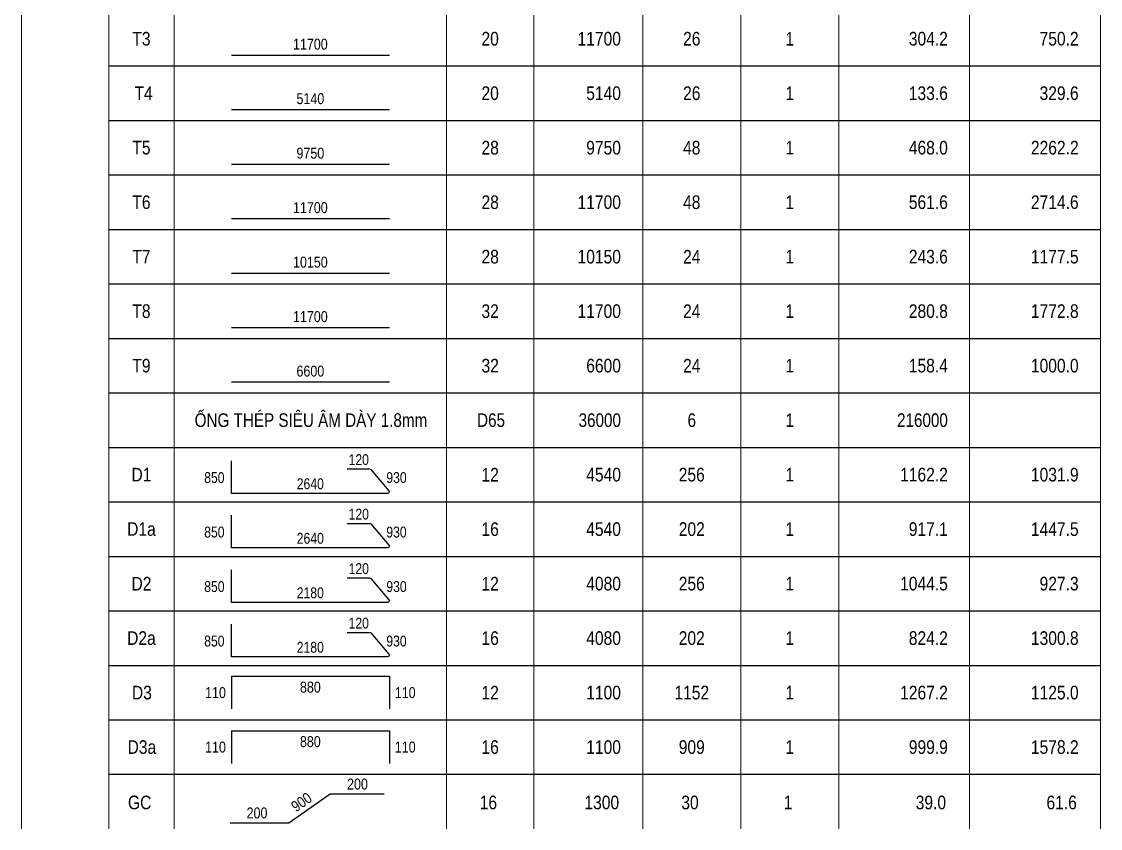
# Model space of a CAD drawing. Header units: millimetres. Extents: x -143483 to 1166745, y -1448440 to -1202244.
# Drawn here: x 420790 to 437290, y -1411127 to -1398787 of the extents above; entities that cross this region are included whole.
import ezdxf
from ezdxf.enums import TextEntityAlignment as Align

# ---------------------------------------------------------------- set-up
doc = ezdxf.new("R2010")
doc.units = ezdxf.units.MM
doc.header["$LTSCALE"] = 30
doc.layers.get('0').update_dxf_attribs({"lineweight": 9})
for name, color, linetype in [('ccu11-Text', 31, 'Continuous'), ('ccu11-Thep', 4, 'Continuous'), ('ccu12-Dai', 6, 'Continuous'), ('ccu12-Manh', 8, 'Continuous'), ('TEXT', 31, 'Continuous'), ('THEP', 4, 'Continuous')]:
    doc.layers.add(name, color=color, linetype=linetype)
doc.styles.add('Arial Narrow', font='ARIALN.TTF')
doc.styles.add('ccu11_simli', font='vnsimli.shx', dxfattribs={"width": 0.8})
doc.styles.add('ccu12-Arial', font='arial_0.ttf', dxfattribs={"width": 0.8})
doc.styles.add('ROMANS', font='arial_0.ttf', dxfattribs={"width": 0.8})

# ---------------------------------------------------------------- blocks, each defined once
blk = doc.blocks.new('TK_0')
at = {"layer": 'TEXT', "style": 'ROMANS', "width": 0.8}
for tag, p in [('SH', (600, -500)), ('DK', (7000, -500)), ('SL', (10700, -500)), ('SCK', (12500, -500))]:
    blk.add_attdef(tag, text='', height=250, dxfattribs=at).set_placement(p, align=Align.MIDDLE)
for tag, p in [('L', (9400, -500)), ('LA', (15400, -500)), ('KL', (17800, -500))]:
    blk.add_attdef(tag, text='', height=250, dxfattribs=at).set_placement(p, align=Align.MIDDLE_RIGHT)
blk = doc.blocks.new('TK_1')
at = {"layer": 'THEP'}
blk.add_lwpolyline([(2250, -800), (5150, -800)], dxfattribs=at)
at = {"layer": 'TEXT', "style": 'ROMANS', "width": 0.8}
for tag, p in [('SH', (600, -500)), ('DK', (7000, -500)), ('SL', (10700, -500)), ('SCK', (12500, -500))]:
    blk.add_attdef(tag, text='', height=250, dxfattribs=at).set_placement(p, align=Align.MIDDLE)
for tag, p in [('L', (9400, -500)), ('LA', (15400, -500)), ('KL', (17800, -500))]:
    blk.add_attdef(tag, text='', height=250, dxfattribs=at).set_placement(p, align=Align.MIDDLE_RIGHT)
blk.add_attdef('L1', text='', height=200, dxfattribs=at).set_placement((3700, -700), align=Align.CENTER)
blk = doc.blocks.new('TK_3')
at = {"layer": 'THEP'}
for p, q in [((2250, -200), (2250, -800)), ((5150, -200), (5150, -800))]:
    blk.add_line(p, q, dxfattribs=at)
blk.add_lwpolyline([(2250, -200), (5150, -200)], dxfattribs=at)
at = {"layer": 'TEXT', "style": 'ccu11_simli', "width": 0.8}
for tag, p in [('SH', (608, -500)), ('DK', (7000, -500)), ('SL', (10700, -500)), ('SCK', (12500, -500))]:
    blk.add_attdef(tag, text='', height=250, dxfattribs=at).set_placement(p, align=Align.MIDDLE)
blk.add_attdef('L2', text='', height=200, dxfattribs=at).set_placement((3700, -300), align=Align.TOP_CENTER)
for tag, height, p in [('L', 250, (9400, -500)), ('LA', 250, (15400, -500)), ('KL', 250, (17800, -500)), ('L1', 200, (2150, -500))]:
    blk.add_attdef(tag, text='', height=height, dxfattribs=at).set_placement(p, align=Align.MIDDLE_RIGHT)
blk.add_attdef('L3', text='', height=200, dxfattribs=at).set_placement((5250, -500), align=Align.MIDDLE_LEFT)

msp = doc.modelspace()

# ---------------------------------------------------------------- linework, layer by layer
for p, q in [((420790.31, -1386465.71), (420790.31, -1411132.38)), ((422123.64, -1386465.71), (422123.64, -1411132.38)), ((423123.64, -1386465.71), (423123.64, -1411132.38)), ((427290.31, -1386465.71), (427290.31, -1411132.38)), ((428623.64, -1386465.71), (428623.64, -1411132.38)), ((430290.31, -1386465.71), (430290.31, -1411132.38)), ((431790.31, -1386465.71), (431790.31, -1411132.38)), ((433290.31, -1386465.71), (433290.31, -1411132.38)), ((435290.31, -1386465.71), (435290.31, -1411132.38)), ((437290.31, -1386465.71), (437290.31, -1411132.38))]:
    msp.add_line(p, q)
at = {"layer": 'ccu11-Thep', "ltscale": 3000, "flags": 128}
for points in [[(425769.99, -1405627.84), (426113.53, -1405627.84, -0.21968107), (426132.55, -1405636.62), (426409.34, -1405961.38, -0.63977293), (426390.31, -1406002.6), (425206.98, -1406002.6), (423998.64, -1406002.6), (423998.64, -1405502.6)], [(425769.99, -1406461.17), (426113.53, -1406461.17, -0.21968107), (426132.55, -1406469.96), (426409.34, -1406794.72, -0.63977293), (426390.31, -1406835.93), (425206.98, -1406835.93), (423998.64, -1406835.93), (423998.64, -1406335.93)], [(425769.99, -1407294.5), (426113.53, -1407294.5, -0.21968107), (426132.55, -1407303.29), (426409.34, -1407628.05, -0.63977293), (426390.31, -1407669.27), (425206.98, -1407669.27), (423998.64, -1407669.27), (423998.64, -1407169.27)], [(425769.99, -1408127.84), (426113.53, -1408127.84, -0.21968107), (426132.55, -1408136.62), (426409.34, -1408461.38, -0.63977293), (426390.31, -1408502.6), (425206.98, -1408502.6), (423998.64, -1408502.6), (423998.64, -1408002.6)]]:
    msp.add_lwpolyline(points, format="xyb", dxfattribs=at)
msp.add_lwpolyline([(423978.44, -1411038.59), (424879.98, -1411038.59), (425511.13, -1410596.9), (426333.89, -1410596.9)], dxfattribs=at)
at = {"layer": 'ccu12-Manh'}
for p, q in [((422123.64, -1399465.71), (437290.31, -1399465.71)), ((422123.64, -1400299.04), (437290.31, -1400299.04)), ((422123.64, -1401132.38), (437290.31, -1401132.38)), ((422123.64, -1401965.71), (437290.31, -1401965.71)), ((422123.64, -1402799.04), (437290.31, -1402799.04)), ((422123.64, -1403632.38), (437290.31, -1403632.38)), ((422123.64, -1404465.71), (437290.31, -1404465.71)), ((422123.64, -1404465.71), (437290.31, -1404465.71)), ((422123.64, -1405299.04), (437290.31, -1405299.04)), ((422123.64, -1406132.38), (437290.31, -1406132.38)), ((422123.64, -1406965.71), (437290.31, -1406965.71)), ((422123.64, -1407799.04), (437290.31, -1407799.04)), ((422123.64, -1408632.38), (437290.31, -1408632.38)), ((422123.64, -1409465.71), (437290.31, -1409465.71)), ((422123.64, -1409465.71), (437290.31, -1409465.71)), ((422123.64, -1410299.05), (437290.31, -1410299.05))]:
    msp.add_line(p, q, dxfattribs=at)

# ---------------------------------------------------------------- block references
at = {"ltscale": 0.2}
ref = msp.add_blockref('TK_0', (422123.64, -1405299.04), dxfattribs=dict(at, xscale=0.833333338333486, yscale=0.833333338333486, zscale=0.833333338333486))
ref.add_attrib('SH', 'D1', dxfattribs={"layer": 'TEXT', "color": 1, "ltscale": 0.2, "height": 208.333, "style": 'Arial Narrow'}).set_placement((422623.64, -1405715.71), align=Align.MIDDLE)
ref.add_attrib('DK', '12', dxfattribs={"layer": 'TEXT', "color": 1, "ltscale": 0.2, "height": 208.333, "style": 'Arial Narrow'}).set_placement((427956.98, -1405715.71), align=Align.MIDDLE)
ref.add_attrib('L', '4540', dxfattribs={"layer": 'TEXT', "ltscale": 0.2, "height": 208.333, "style": 'Arial Narrow'}).set_placement((429956.98, -1405715.71), align=Align.MIDDLE_RIGHT)
ref.add_attrib('SL', '256', dxfattribs={"layer": 'TEXT', "color": 1, "ltscale": 0.2, "height": 208.333, "style": 'Arial Narrow'}).set_placement((431040.31, -1405715.71), align=Align.MIDDLE)
ref.add_attrib('SCK', '1', dxfattribs={"layer": 'TEXT', "color": 1, "ltscale": 0.2, "height": 208.33, "style": 'Arial Narrow'}).set_placement((432540.31, -1405715.71), align=Align.MIDDLE)
ref.add_attrib('LA', '1162.2', dxfattribs={"layer": 'TEXT', "ltscale": 0.2, "height": 208.333, "style": 'Arial Narrow'}).set_placement((434956.98, -1405715.71), align=Align.MIDDLE_RIGHT)
ref.add_attrib('KL', '1031.9', dxfattribs={"layer": 'TEXT', "ltscale": 0.2, "height": 208.333, "style": 'Arial Narrow'}).set_placement((436956.98, -1405715.71), align=Align.MIDDLE_RIGHT)
ref = msp.add_blockref('TK_0', (422123.64, -1406132.38), dxfattribs=dict(at, xscale=0.833333338333486, yscale=0.833333338333486, zscale=0.833333338333486))
ref.add_attrib('SH', 'D1a', dxfattribs={"layer": 'TEXT', "color": 1, "ltscale": 0.2, "height": 208.333, "style": 'Arial Narrow'}).set_placement((422623.64, -1406549.04), align=Align.MIDDLE)
ref.add_attrib('DK', '16', dxfattribs={"layer": 'TEXT', "color": 1, "ltscale": 0.2, "height": 208.333, "style": 'Arial Narrow'}).set_placement((427956.98, -1406549.04), align=Align.MIDDLE)
ref.add_attrib('L', '4540', dxfattribs={"layer": 'TEXT', "ltscale": 0.2, "height": 208.333, "style": 'Arial Narrow'}).set_placement((429956.98, -1406549.04), align=Align.MIDDLE_RIGHT)
ref.add_attrib('SL', '202', dxfattribs={"layer": 'TEXT', "color": 1, "ltscale": 0.2, "height": 208.333, "style": 'Arial Narrow'}).set_placement((431040.31, -1406549.04), align=Align.MIDDLE)
ref.add_attrib('SCK', '1', dxfattribs={"layer": 'TEXT', "color": 1, "ltscale": 0.2, "height": 208.33, "style": 'Arial Narrow'}).set_placement((432540.31, -1406549.04), align=Align.MIDDLE)
ref.add_attrib('LA', '917.1', dxfattribs={"layer": 'TEXT', "ltscale": 0.2, "height": 208.333, "style": 'Arial Narrow'}).set_placement((434956.98, -1406549.04), align=Align.MIDDLE_RIGHT)
ref.add_attrib('KL', '1447.5', dxfattribs={"layer": 'TEXT', "ltscale": 0.2, "height": 208.333, "style": 'Arial Narrow'}).set_placement((436956.98, -1406549.04), align=Align.MIDDLE_RIGHT)
ref = msp.add_blockref('TK_0', (422123.64, -1406965.71), dxfattribs=dict(at, xscale=0.833333338333486, yscale=0.833333338333486, zscale=0.833333338333486))
ref.add_attrib('SH', 'D2', dxfattribs={"layer": 'TEXT', "color": 1, "ltscale": 0.2, "height": 208.333, "style": 'Arial Narrow'}).set_placement((422623.64, -1407382.38), align=Align.MIDDLE)
ref.add_attrib('DK', '12', dxfattribs={"layer": 'TEXT', "color": 1, "ltscale": 0.2, "height": 208.333, "style": 'Arial Narrow'}).set_placement((427956.98, -1407382.38), align=Align.MIDDLE)
ref.add_attrib('L', '4080', dxfattribs={"layer": 'TEXT', "ltscale": 0.2, "height": 208.333, "style": 'Arial Narrow'}).set_placement((429956.98, -1407382.38), align=Align.MIDDLE_RIGHT)
ref.add_attrib('SL', '256', dxfattribs={"layer": 'TEXT', "color": 1, "ltscale": 0.2, "height": 208.333, "style": 'Arial Narrow'}).set_placement((431040.31, -1407382.38), align=Align.MIDDLE)
ref.add_attrib('SCK', '1', dxfattribs={"layer": 'TEXT', "color": 1, "ltscale": 0.2, "height": 208.33, "style": 'Arial Narrow'}).set_placement((432540.31, -1407382.38), align=Align.MIDDLE)
ref.add_attrib('LA', '1044.5', dxfattribs={"layer": 'TEXT', "ltscale": 0.2, "height": 208.333, "style": 'Arial Narrow'}).set_placement((434956.98, -1407382.38), align=Align.MIDDLE_RIGHT)
ref.add_attrib('KL', '927.3', dxfattribs={"layer": 'TEXT', "ltscale": 0.2, "height": 208.333, "style": 'Arial Narrow'}).set_placement((436956.98, -1407382.38), align=Align.MIDDLE_RIGHT)
ref = msp.add_blockref('TK_0', (422123.64, -1407799.04), dxfattribs=dict(at, xscale=0.833333338333486, yscale=0.833333338333486, zscale=0.833333338333486))
ref.add_attrib('SH', 'D2a', dxfattribs={"layer": 'TEXT', "color": 1, "ltscale": 0.2, "height": 208.333, "style": 'Arial Narrow'}).set_placement((422623.64, -1408215.71), align=Align.MIDDLE)
ref.add_attrib('DK', '16', dxfattribs={"layer": 'TEXT', "color": 1, "ltscale": 0.2, "height": 208.333, "style": 'Arial Narrow'}).set_placement((427956.98, -1408215.71), align=Align.MIDDLE)
ref.add_attrib('L', '4080', dxfattribs={"layer": 'TEXT', "ltscale": 0.2, "height": 208.333, "style": 'Arial Narrow'}).set_placement((429956.98, -1408215.71), align=Align.MIDDLE_RIGHT)
ref.add_attrib('SL', '202', dxfattribs={"layer": 'TEXT', "color": 1, "ltscale": 0.2, "height": 208.333, "style": 'Arial Narrow'}).set_placement((431040.31, -1408215.71), align=Align.MIDDLE)
ref.add_attrib('SCK', '1', dxfattribs={"layer": 'TEXT', "color": 1, "ltscale": 0.2, "height": 208.33, "style": 'Arial Narrow'}).set_placement((432540.31, -1408215.71), align=Align.MIDDLE)
ref.add_attrib('LA', '824.2', dxfattribs={"layer": 'TEXT', "ltscale": 0.2, "height": 208.333, "style": 'Arial Narrow'}).set_placement((434956.98, -1408215.71), align=Align.MIDDLE_RIGHT)
ref.add_attrib('KL', '1300.8', dxfattribs={"layer": 'TEXT', "ltscale": 0.2, "height": 208.333, "style": 'Arial Narrow'}).set_placement((436956.98, -1408215.71), align=Align.MIDDLE_RIGHT)
ref = msp.add_blockref('TK_0', (422096.35, -1410312.86), dxfattribs=dict(at, xscale=0.833333338333486, yscale=0.833333338333486, zscale=0.833333338333486))
ref.add_attrib('SH', 'GC', dxfattribs={"layer": 'TEXT', "color": 1, "ltscale": 0.2, "height": 208.333, "style": 'Arial Narrow'}).set_placement((422596.35, -1410729.53), align=Align.MIDDLE)
ref.add_attrib('DK', '16', dxfattribs={"layer": 'TEXT', "color": 1, "ltscale": 0.2, "height": 208.333, "style": 'Arial Narrow'}).set_placement((427929.68, -1410729.53), align=Align.MIDDLE)
ref.add_attrib('L', '1300', dxfattribs={"layer": 'TEXT', "ltscale": 0.2, "height": 208.333, "style": 'Arial Narrow'}).set_placement((429929.68, -1410729.53), align=Align.MIDDLE_RIGHT)
ref.add_attrib('SL', '30', dxfattribs={"layer": 'TEXT', "color": 1, "ltscale": 0.2, "height": 208.333, "style": 'Arial Narrow'}).set_placement((431013.01, -1410729.53), align=Align.MIDDLE)
ref.add_attrib('SCK', '1', dxfattribs={"layer": 'TEXT', "color": 1, "ltscale": 0.2, "height": 208.33, "style": 'Arial Narrow'}).set_placement((432513.01, -1410729.53), align=Align.MIDDLE)
ref.add_attrib('LA', '39.0', dxfattribs={"layer": 'TEXT', "ltscale": 0.2, "height": 208.333, "style": 'Arial Narrow'}).set_placement((434929.68, -1410729.53), align=Align.MIDDLE_RIGHT)
ref.add_attrib('KL', '61.6', dxfattribs={"layer": 'TEXT', "ltscale": 0.2, "height": 208.333, "style": 'Arial Narrow'}).set_placement((436929.68, -1410729.53), align=Align.MIDDLE_RIGHT)
at = {"layer": 'ccu12-Dai', "ltscale": 10000}
ref = msp.add_blockref('TK_1', (422123.64, -1398632.38), dxfattribs=dict(at, xscale=0.833333338333486, yscale=0.833333338333486, zscale=0.833333338333486))
ref.add_attrib('SH', 'T3', dxfattribs={"layer": 'TEXT', "color": 1, "ltscale": 10000, "height": 208.333, "style": 'Arial Narrow'}).set_placement((422623.64, -1399049.04), align=Align.MIDDLE)
ref.add_attrib('DK', '20', dxfattribs={"layer": 'TEXT', "color": 1, "ltscale": 10000, "height": 208.333, "style": 'Arial Narrow'}).set_placement((427956.98, -1399049.04), align=Align.MIDDLE)
ref.add_attrib('L', '11700', dxfattribs={"layer": 'TEXT', "ltscale": 10000, "height": 208.333, "style": 'Arial Narrow'}).set_placement((429956.98, -1399049.04), align=Align.MIDDLE_RIGHT)
ref.add_attrib('SL', '26', dxfattribs={"layer": 'TEXT', "color": 1, "ltscale": 10000, "height": 208.333, "style": 'Arial Narrow'}).set_placement((431040.31, -1399049.04), align=Align.MIDDLE)
ref.add_attrib('SCK', '1', dxfattribs={"layer": 'TEXT', "color": 1, "ltscale": 10000, "height": 208.33, "style": 'Arial Narrow'}).set_placement((432540.31, -1399049.04), align=Align.MIDDLE)
ref.add_attrib('LA', '304.2', dxfattribs={"layer": 'TEXT', "ltscale": 10000, "height": 208.333, "style": 'Arial Narrow'}).set_placement((434956.98, -1399049.04), align=Align.MIDDLE_RIGHT)
ref.add_attrib('KL', '750.2', dxfattribs={"layer": 'TEXT', "ltscale": 10000, "height": 208.333, "style": 'Arial Narrow'}).set_placement((436956.98, -1399049.04), align=Align.MIDDLE_RIGHT)
ref.add_attrib('L1', '11700', dxfattribs={"layer": 'TEXT', "ltscale": 10000, "height": 166.667, "style": 'Arial Narrow'}).set_placement((425206.98, -1399215.71), align=Align.CENTER)
ref = msp.add_blockref('TK_1', (422123.64, -1399465.71), dxfattribs=dict(at, xscale=0.833333338333486, yscale=0.833333338333486, zscale=0.833333338333486))
ref.add_attrib('SH', ' T4', dxfattribs={"layer": 'TEXT', "color": 1, "ltscale": 10000, "height": 208.333, "style": 'Arial Narrow'}).set_placement((422623.64, -1399882.38), align=Align.MIDDLE)
ref.add_attrib('DK', '20', dxfattribs={"layer": 'TEXT', "color": 1, "ltscale": 10000, "height": 208.333, "style": 'Arial Narrow'}).set_placement((427956.98, -1399882.38), align=Align.MIDDLE)
ref.add_attrib('L', '5140', dxfattribs={"layer": 'TEXT', "ltscale": 10000, "height": 208.333, "style": 'Arial Narrow'}).set_placement((429956.98, -1399882.38), align=Align.MIDDLE_RIGHT)
ref.add_attrib('SL', '26', dxfattribs={"layer": 'TEXT', "color": 1, "ltscale": 10000, "height": 208.333, "style": 'Arial Narrow'}).set_placement((431040.31, -1399882.38), align=Align.MIDDLE)
ref.add_attrib('SCK', '1', dxfattribs={"layer": 'TEXT', "color": 1, "ltscale": 10000, "height": 208.33, "style": 'Arial Narrow'}).set_placement((432540.31, -1399882.38), align=Align.MIDDLE)
ref.add_attrib('LA', '133.6', dxfattribs={"layer": 'TEXT', "ltscale": 10000, "height": 208.333, "style": 'Arial Narrow'}).set_placement((434956.98, -1399882.38), align=Align.MIDDLE_RIGHT)
ref.add_attrib('KL', '329.6', dxfattribs={"layer": 'TEXT', "ltscale": 10000, "height": 208.333, "style": 'Arial Narrow'}).set_placement((436956.98, -1399882.38), align=Align.MIDDLE_RIGHT)
ref.add_attrib('L1', '5140', dxfattribs={"layer": 'TEXT', "ltscale": 10000, "height": 166.667, "style": 'Arial Narrow'}).set_placement((425206.98, -1400049.04), align=Align.CENTER)
ref = msp.add_blockref('TK_1', (422123.64, -1400299.04), dxfattribs=dict(at, xscale=0.833333338333486, yscale=0.833333338333486, zscale=0.833333338333486))
ref.add_attrib('SH', 'T5', dxfattribs={"layer": 'TEXT', "color": 1, "ltscale": 10000, "height": 208.333, "style": 'Arial Narrow'}).set_placement((422623.64, -1400715.71), align=Align.MIDDLE)
ref.add_attrib('DK', '28', dxfattribs={"layer": 'TEXT', "color": 1, "ltscale": 10000, "height": 208.333, "style": 'Arial Narrow'}).set_placement((427956.98, -1400715.71), align=Align.MIDDLE)
ref.add_attrib('L', '9750', dxfattribs={"layer": 'TEXT', "ltscale": 10000, "height": 208.333, "style": 'Arial Narrow'}).set_placement((429956.98, -1400715.71), align=Align.MIDDLE_RIGHT)
ref.add_attrib('SL', '48', dxfattribs={"layer": 'TEXT', "color": 1, "ltscale": 10000, "height": 208.333, "style": 'Arial Narrow'}).set_placement((431040.31, -1400715.71), align=Align.MIDDLE)
ref.add_attrib('SCK', '1', dxfattribs={"layer": 'TEXT', "color": 1, "ltscale": 10000, "height": 208.33, "style": 'Arial Narrow'}).set_placement((432540.31, -1400715.71), align=Align.MIDDLE)
ref.add_attrib('LA', '468.0', dxfattribs={"layer": 'TEXT', "ltscale": 10000, "height": 208.333, "style": 'Arial Narrow'}).set_placement((434956.98, -1400715.71), align=Align.MIDDLE_RIGHT)
ref.add_attrib('KL', '2262.2', dxfattribs={"layer": 'TEXT', "ltscale": 10000, "height": 208.333, "style": 'Arial Narrow'}).set_placement((436956.98, -1400715.71), align=Align.MIDDLE_RIGHT)
ref.add_attrib('L1', '9750', dxfattribs={"layer": 'TEXT', "ltscale": 10000, "height": 166.667, "style": 'Arial Narrow'}).set_placement((425206.98, -1400882.38), align=Align.CENTER)
ref = msp.add_blockref('TK_1', (422123.64, -1401132.38), dxfattribs=dict(at, xscale=0.833333338333486, yscale=0.833333338333486, zscale=0.833333338333486))
ref.add_attrib('SH', 'T6', dxfattribs={"layer": 'TEXT', "color": 1, "ltscale": 10000, "height": 208.333, "style": 'Arial Narrow'}).set_placement((422623.64, -1401549.04), align=Align.MIDDLE)
ref.add_attrib('DK', '28', dxfattribs={"layer": 'TEXT', "color": 1, "ltscale": 10000, "height": 208.333, "style": 'Arial Narrow'}).set_placement((427956.98, -1401549.04), align=Align.MIDDLE)
ref.add_attrib('L', '11700', dxfattribs={"layer": 'TEXT', "ltscale": 10000, "height": 208.333, "style": 'Arial Narrow'}).set_placement((429956.98, -1401549.04), align=Align.MIDDLE_RIGHT)
ref.add_attrib('SL', '48', dxfattribs={"layer": 'TEXT', "color": 1, "ltscale": 10000, "height": 208.333, "style": 'Arial Narrow'}).set_placement((431040.31, -1401549.04), align=Align.MIDDLE)
ref.add_attrib('SCK', '1', dxfattribs={"layer": 'TEXT', "color": 1, "ltscale": 10000, "height": 208.33, "style": 'Arial Narrow'}).set_placement((432540.31, -1401549.04), align=Align.MIDDLE)
ref.add_attrib('LA', '561.6', dxfattribs={"layer": 'TEXT', "ltscale": 10000, "height": 208.333, "style": 'Arial Narrow'}).set_placement((434956.98, -1401549.04), align=Align.MIDDLE_RIGHT)
ref.add_attrib('KL', '2714.6', dxfattribs={"layer": 'TEXT', "ltscale": 10000, "height": 208.333, "style": 'Arial Narrow'}).set_placement((436956.98, -1401549.04), align=Align.MIDDLE_RIGHT)
ref.add_attrib('L1', '11700', dxfattribs={"layer": 'TEXT', "ltscale": 10000, "height": 166.667, "style": 'Arial Narrow'}).set_placement((425206.98, -1401715.71), align=Align.CENTER)
ref = msp.add_blockref('TK_1', (422123.64, -1401965.71), dxfattribs=dict(at, xscale=0.833333338333486, yscale=0.833333338333486, zscale=0.833333338333486))
ref.add_attrib('SH', 'T7', dxfattribs={"layer": 'TEXT', "color": 1, "ltscale": 10000, "height": 208.333, "style": 'Arial Narrow'}).set_placement((422623.64, -1402382.38), align=Align.MIDDLE)
ref.add_attrib('DK', '28', dxfattribs={"layer": 'TEXT', "color": 1, "ltscale": 10000, "height": 208.333, "style": 'Arial Narrow'}).set_placement((427956.98, -1402382.38), align=Align.MIDDLE)
ref.add_attrib('L', '10150', dxfattribs={"layer": 'TEXT', "ltscale": 10000, "height": 208.333, "style": 'Arial Narrow'}).set_placement((429956.98, -1402382.38), align=Align.MIDDLE_RIGHT)
ref.add_attrib('SL', '24', dxfattribs={"layer": 'TEXT', "color": 1, "ltscale": 10000, "height": 208.333, "style": 'Arial Narrow'}).set_placement((431040.31, -1402382.38), align=Align.MIDDLE)
ref.add_attrib('SCK', '1', dxfattribs={"layer": 'TEXT', "color": 1, "ltscale": 10000, "height": 208.33, "style": 'Arial Narrow'}).set_placement((432540.31, -1402382.38), align=Align.MIDDLE)
ref.add_attrib('LA', '243.6', dxfattribs={"layer": 'TEXT', "ltscale": 10000, "height": 208.333, "style": 'Arial Narrow'}).set_placement((434956.98, -1402382.38), align=Align.MIDDLE_RIGHT)
ref.add_attrib('KL', '1177.5', dxfattribs={"layer": 'TEXT', "ltscale": 10000, "height": 208.333, "style": 'Arial Narrow'}).set_placement((436956.98, -1402382.38), align=Align.MIDDLE_RIGHT)
ref.add_attrib('L1', '10150', dxfattribs={"layer": 'TEXT', "ltscale": 10000, "height": 166.667, "style": 'Arial Narrow'}).set_placement((425206.98, -1402549.04), align=Align.CENTER)
ref = msp.add_blockref('TK_1', (422123.64, -1402799.04), dxfattribs=dict(at, xscale=0.833333338333486, yscale=0.833333338333486, zscale=0.833333338333486))
ref.add_attrib('SH', 'T8', dxfattribs={"layer": 'TEXT', "color": 1, "ltscale": 10000, "height": 208.333, "style": 'Arial Narrow'}).set_placement((422623.64, -1403215.71), align=Align.MIDDLE)
ref.add_attrib('DK', '32', dxfattribs={"layer": 'TEXT', "color": 1, "ltscale": 10000, "height": 208.333, "style": 'Arial Narrow'}).set_placement((427956.98, -1403215.71), align=Align.MIDDLE)
ref.add_attrib('L', '11700', dxfattribs={"layer": 'TEXT', "ltscale": 10000, "height": 208.333, "style": 'Arial Narrow'}).set_placement((429956.98, -1403215.71), align=Align.MIDDLE_RIGHT)
ref.add_attrib('SL', '24', dxfattribs={"layer": 'TEXT', "color": 1, "ltscale": 10000, "height": 208.333, "style": 'Arial Narrow'}).set_placement((431040.31, -1403215.71), align=Align.MIDDLE)
ref.add_attrib('SCK', '1', dxfattribs={"layer": 'TEXT', "color": 1, "ltscale": 10000, "height": 208.33, "style": 'Arial Narrow'}).set_placement((432540.31, -1403215.71), align=Align.MIDDLE)
ref.add_attrib('LA', '280.8', dxfattribs={"layer": 'TEXT', "ltscale": 10000, "height": 208.333, "style": 'Arial Narrow'}).set_placement((434956.98, -1403215.71), align=Align.MIDDLE_RIGHT)
ref.add_attrib('KL', '1772.8', dxfattribs={"layer": 'TEXT', "ltscale": 10000, "height": 208.333, "style": 'Arial Narrow'}).set_placement((436956.98, -1403215.71), align=Align.MIDDLE_RIGHT)
ref.add_attrib('L1', '11700', dxfattribs={"layer": 'TEXT', "ltscale": 10000, "height": 166.667, "style": 'Arial Narrow'}).set_placement((425206.98, -1403382.38), align=Align.CENTER)
ref = msp.add_blockref('TK_1', (422123.64, -1403632.38), dxfattribs=dict(at, xscale=0.833333338333486, yscale=0.833333338333486, zscale=0.833333338333486))
ref.add_attrib('SH', 'T9', dxfattribs={"layer": 'TEXT', "color": 1, "ltscale": 10000, "height": 208.333, "style": 'Arial Narrow'}).set_placement((422623.64, -1404049.04), align=Align.MIDDLE)
ref.add_attrib('DK', '32', dxfattribs={"layer": 'TEXT', "color": 1, "ltscale": 10000, "height": 208.333, "style": 'Arial Narrow'}).set_placement((427956.98, -1404049.04), align=Align.MIDDLE)
ref.add_attrib('L', '6600', dxfattribs={"layer": 'TEXT', "ltscale": 10000, "height": 208.333, "style": 'Arial Narrow'}).set_placement((429956.98, -1404049.04), align=Align.MIDDLE_RIGHT)
ref.add_attrib('SL', '24', dxfattribs={"layer": 'TEXT', "color": 1, "ltscale": 10000, "height": 208.333, "style": 'Arial Narrow'}).set_placement((431040.31, -1404049.04), align=Align.MIDDLE)
ref.add_attrib('SCK', '1', dxfattribs={"layer": 'TEXT', "color": 1, "ltscale": 10000, "height": 208.33, "style": 'Arial Narrow'}).set_placement((432540.31, -1404049.04), align=Align.MIDDLE)
ref.add_attrib('LA', '158.4', dxfattribs={"layer": 'TEXT', "ltscale": 10000, "height": 208.333, "style": 'Arial Narrow'}).set_placement((434956.98, -1404049.04), align=Align.MIDDLE_RIGHT)
ref.add_attrib('KL', '1000.0', dxfattribs={"layer": 'TEXT', "ltscale": 10000, "height": 208.333, "style": 'Arial Narrow'}).set_placement((436956.98, -1404049.04), align=Align.MIDDLE_RIGHT)
ref.add_attrib('L1', '6600', dxfattribs={"layer": 'TEXT', "ltscale": 10000, "height": 166.667, "style": 'Arial Narrow'}).set_placement((425206.98, -1404215.71), align=Align.CENTER)
ref = msp.add_blockref('TK_3', (422123.64, -1408632.38), dxfattribs=dict(at, xscale=0.833333338333486, yscale=0.833333338333486, zscale=0.833333338333486))
ref.add_attrib('SH', 'D3', dxfattribs={"layer": 'TEXT', "color": 1, "ltscale": 10000, "height": 208.333, "style": 'Arial Narrow'}).set_placement((422630.31, -1409049.04), align=Align.MIDDLE)
ref.add_attrib('DK', '12', dxfattribs={"layer": 'TEXT', "color": 1, "ltscale": 10000, "height": 208.333, "style": 'Arial Narrow'}).set_placement((427956.98, -1409049.04), align=Align.MIDDLE)
ref.add_attrib('L', '1100', dxfattribs={"layer": 'TEXT', "ltscale": 10000, "height": 208.333, "style": 'Arial Narrow'}).set_placement((429956.98, -1409049.04), align=Align.MIDDLE_RIGHT)
ref.add_attrib('SL', '1152', dxfattribs={"layer": 'TEXT', "color": 1, "ltscale": 10000, "height": 208.333, "style": 'Arial Narrow'}).set_placement((431040.31, -1409049.04), align=Align.MIDDLE)
ref.add_attrib('SCK', '1', dxfattribs={"layer": 'TEXT', "color": 1, "ltscale": 10000, "height": 208.33, "style": 'Arial Narrow'}).set_placement((432540.31, -1409049.04), align=Align.MIDDLE)
ref.add_attrib('LA', '1267.2', dxfattribs={"layer": 'TEXT', "ltscale": 10000, "height": 208.333, "style": 'Arial Narrow'}).set_placement((434956.98, -1409049.04), align=Align.MIDDLE_RIGHT)
ref.add_attrib('KL', '1125.0', dxfattribs={"layer": 'TEXT', "ltscale": 10000, "height": 208.333, "style": 'Arial Narrow'}).set_placement((436956.98, -1409049.04), align=Align.MIDDLE_RIGHT)
ref.add_attrib('L1', '110', dxfattribs={"layer": 'TEXT', "ltscale": 10000, "height": 166.667, "style": 'Arial Narrow'}).set_placement((423915.31, -1409049.04), align=Align.MIDDLE_RIGHT)
ref.add_attrib('L2', '880', dxfattribs={"layer": 'TEXT', "ltscale": 10000, "height": 166.667, "style": 'Arial Narrow'}).set_placement((425206.98, -1408882.38), align=Align.TOP_CENTER)
ref.add_attrib('L3', '110', dxfattribs={"layer": 'TEXT', "ltscale": 10000, "height": 166.667, "style": 'Arial Narrow'}).set_placement((426498.64, -1409049.04), align=Align.MIDDLE_LEFT)
ref = msp.add_blockref('TK_3', (422123.64, -1409465.71), dxfattribs=dict(at, xscale=0.833333338333486, yscale=0.833333338333486, zscale=0.833333338333486))
ref.add_attrib('SH', 'D3a', dxfattribs={"layer": 'TEXT', "color": 1, "ltscale": 10000, "height": 208.333, "style": 'Arial Narrow'}).set_placement((422630.31, -1409882.38), align=Align.MIDDLE)
ref.add_attrib('DK', '16', dxfattribs={"layer": 'TEXT', "color": 1, "ltscale": 10000, "height": 208.333, "style": 'Arial Narrow'}).set_placement((427956.98, -1409882.38), align=Align.MIDDLE)
ref.add_attrib('L', '1100', dxfattribs={"layer": 'TEXT', "ltscale": 10000, "height": 208.333, "style": 'Arial Narrow'}).set_placement((429956.98, -1409882.38), align=Align.MIDDLE_RIGHT)
ref.add_attrib('SL', '909', dxfattribs={"layer": 'TEXT', "color": 1, "ltscale": 10000, "height": 208.333, "style": 'Arial Narrow'}).set_placement((431040.31, -1409882.38), align=Align.MIDDLE)
ref.add_attrib('SCK', '1', dxfattribs={"layer": 'TEXT', "color": 1, "ltscale": 10000, "height": 208.33, "style": 'Arial Narrow'}).set_placement((432540.31, -1409882.38), align=Align.MIDDLE)
ref.add_attrib('LA', '999.9', dxfattribs={"layer": 'TEXT', "ltscale": 10000, "height": 208.333, "style": 'Arial Narrow'}).set_placement((434956.98, -1409882.38), align=Align.MIDDLE_RIGHT)
ref.add_attrib('KL', '1578.2', dxfattribs={"layer": 'TEXT', "ltscale": 10000, "height": 208.333, "style": 'Arial Narrow'}).set_placement((436956.98, -1409882.38), align=Align.MIDDLE_RIGHT)
ref.add_attrib('L1', '110', dxfattribs={"layer": 'TEXT', "ltscale": 10000, "height": 166.667, "style": 'Arial Narrow'}).set_placement((423915.31, -1409882.38), align=Align.MIDDLE_RIGHT)
ref.add_attrib('L2', '880', dxfattribs={"layer": 'TEXT', "ltscale": 10000, "height": 166.667, "style": 'Arial Narrow'}).set_placement((425206.98, -1409715.71), align=Align.TOP_CENTER)
ref.add_attrib('L3', '110', dxfattribs={"layer": 'TEXT', "ltscale": 10000, "height": 166.667, "style": 'Arial Narrow'}).set_placement((426498.64, -1409882.38), align=Align.MIDDLE_LEFT)

# ---------------------------------------------------------------- texts
at = {"layer": 'ccu11-Text', "linetype": 'Continuous', "style": 'ccu12-Arial', "width": 0.8}
for s, height, p in [('ỐNG THÉP SIÊU ÂM DÀY 1.8mm', 208.3333, (425215.88, -1404882.38)), ('D65', 208.333, (427970.39, -1404882.38))]:
    msp.add_text(s, height=height, dxfattribs=at).set_placement(p, align=Align.MIDDLE_CENTER)
for s, p in [('36000', (429956.98, -1404882.38)), ('216000', (434956.98, -1404882.38))]:
    msp.add_text(s, height=208.333, dxfattribs=at).set_placement(p, align=Align.MIDDLE_RIGHT)
for s, p in [('6', (431040.31, -1404882.38)), ('1', (432540.31, -1404882.38))]:
    msp.add_text(s, height=208.33, dxfattribs=at).set_placement(p, align=Align.MIDDLE)
at = {"layer": 'TEXT', "style": 'ROMANS', "width": 0.8}
for tag, p in [('120', (425791.81, -1405486.52)), ('850', (423583.37, -1405760.98)), ('2640', (424998.85, -1405855.93)), ('930', (426368.85, -1405760.98)), ('120', (425791.81, -1406319.86)), ('850', (423583.37, -1406594.31)), ('2640', (424998.85, -1406689.26)), ('930', (426368.85, -1406594.31)), ('120', (425791.81, -1407153.19)), ('850', (423583.37, -1407427.64)), ('2180', (424998.85, -1407522.6)), ('930', (426368.85, -1407427.64)), ('120', (425791.81, -1407986.52)), ('850', (423583.37, -1408260.98)), ('2180', (424998.85, -1408355.93)), ('930', (426368.85, -1408260.98))]:
    msp.add_attdef(tag, text='0', height=166.67, dxfattribs=at).set_placement(p, align=Align.MIDDLE_LEFT)
at = {"layer": 'TEXT', "style": 'Arial Narrow'}
for p in [(425768.24, -1410448.24), (424232.16, -1410889.93)]:
    msp.add_attdef('200', text='0', height=166.67, dxfattribs=at).set_placement(p, align=Align.MIDDLE_LEFT)
msp.add_attdef('900', text='0', height=166.67, rotation=34.98504, dxfattribs=at).set_placement((424940.44, -1410814.83), align=Align.MIDDLE_LEFT)

doc.saveas('drawing.dxf')
